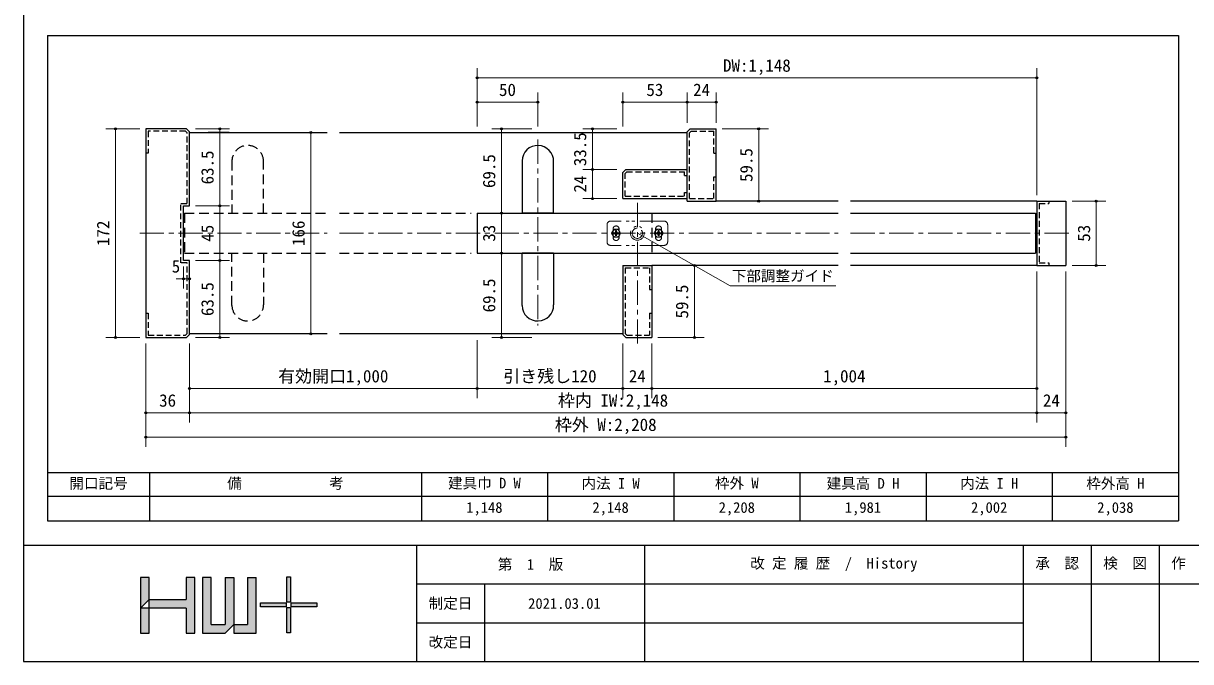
# Model space of a CAD drawing. Units: millimetres at full size. Extents: x -800 to 800, y -560 to 560.
# Drawn here: x -800 to 162, y -560 to -34 of the extents above; entities that cross this region are included whole.
import ezdxf
from ezdxf.enums import TextEntityAlignment as Align

# ---------------------------------------------------------------- set-up
doc = ezdxf.new("R2010")
doc.units = ezdxf.units.MM
doc.header["$LTSCALE"] = 4
doc.header["$PDMODE"] = 32
doc.header["$PDSIZE"] = 1.6
for name, pattern in [('CHAIN1', [8, 5, -1, 1, -1]), ('DASHED1', [1.8, 1.2, -0.6]), ('DOUBLE_CHAIN1', [8.8, 5, -1, 0.6, -0.6, 0.6, -1]), ('USER9', [3, 2, -1])]:
    doc.linetypes.add(name, pattern=pattern)
doc.layers.add('0-0', color=7, linetype='Continuous', lineweight=25)
doc.layers.add('2-0', color=7, linetype='Continuous', lineweight=25)
doc.styles.add('ＭＳ ゴシック', font='')
doc.styles.get('ＭＳ ゴシック').set_extended_font_data('MS Gothic')

msp = doc.modelspace()

# ---------------------------------------------------------------- linework, layer by layer
at = {"layer": '0-0'}
for p, q in [((-800, 560), (-800, -560)), ((-780, -44), (152, -44)), ((152, -44), (152, -444)), ((-780, -404), (152, -404)), ((-696, -404), (-696, -444)), ((-472, -404), (-472, -444)), ((-368, -404), (-368, -444)), ((-264, -404), (-264, -444)), ((-160, -404), (-160, -444)), ((-56, -404), (-56, -444)), ((48, -404), (48, -444)), ((152, -424), (-780, -424)), ((-800, -464), (800, -464)), ((-476, -464), (-476, -560)), ((-288, -464), (-288, -560)), ((24, -464), (24, -560)), ((80, -464), (80, -560)), ((136, -464), (136, -560)), ((-703.403, -490.7), (-703.403, -536.41)), ((-696.28, -490.7), (-703.403, -490.7)), ((-658.657, -490.7), (-665.78, -490.7)), ((-665.78, -490.7), (-665.78, -508.805)), ((-645.205, -490.7), (-652.328, -490.7)), ((-652.328, -490.7), (-652.328, -536.41)), ((-645.192, -529.158), (-645.192, -490.7)), ((-633.658, -490.708), (-626.549, -490.708)), ((-633.647, -490.7), (-633.647, -529.345)), ((-626.549, -490.709), (-626.549, -536.41)), ((-615.208, -490.709), (-608.02, -490.709)), ((-615.184, -490.709), (-615.184, -529.313)), ((-608.02, -536.41), (-608.02, -490.709)), ((-476, -496), (800, -496)), ((-420, -496), (-420, -560)), ((-703.403, -515.941), (-696.267, -508.805)), ((-696.267, -508.805), (-665.78, -508.805)), ((-665.78, -515.941), (-703.403, -515.941)), ((-652.328, -515.958), (-652.328, -516.358)), ((-645.192, -529.345), (-645.192, -515.731)), ((-476, -528), (24, -528)), ((-652.328, -536.41), (-633.647, -536.41)), ((-645.192, -529.345), (-633.647, -529.345)), ((-633.647, -536.41), (-626.551, -529.313)), ((-626.549, -529.313), (-615.184, -529.313)), ((-626.549, -536.41), (-608.02, -536.41)), ((-800, -560), (800, -560))]:
    msp.add_line(p, q, dxfattribs=at)
for points in [[(-780, -44), (-780, -444), (152, -444)], [(-703.403, -536.41), (-696.267, -536.41), (-696.267, -515.731), (-696.267, -490.7)], [(-665.78, -536.41), (-658.643, -536.41), (-658.643, -515.731), (-658.643, -490.7)], [(-665.78, -515.958), (-665.78, -516.358), (-665.78, -536.41)]]:
    msp.add_lwpolyline(points, dxfattribs=at)
for points in [[(-582.986, -490.01), (-579.826, -490.01), (-579.826, -510.954), (-582.986, -510.954)], [(-604.674, -511.508), (-583.514, -511.508), (-583.514, -514.74), (-604.674, -514.74)], [(-582.986, -515.383), (-579.826, -515.383), (-579.826, -536.328), (-582.986, -536.328)], [(-579.298, -511.508), (-558.138, -511.508), (-558.138, -514.74), (-579.298, -514.74)]]:
    msp.add_lwpolyline(points, close=True, dxfattribs=at)
at = {"layer": '0-0', "color": 134}
for points in [[(-582.986, -490.01), (-579.826, -490.01), (-582.986, -510.954), (-579.826, -510.954)], [(-703.403, -490.7), (-696.267, -490.7), (-703.403, -515.941), (-696.267, -508.805)], [(-665.78, -536.41), (-658.643, -536.41), (-658.657, -490.7)], [(-665.78, -536.41), (-658.657, -490.7), (-665.78, -490.7)], [(-645.205, -490.7), (-652.328, -490.7), (-652.328, -536.41)], [(-652.328, -536.41), (-645.192, -529.158), (-645.205, -490.7)], [(-626.551, -529.313), (-626.549, -490.709), (-633.647, -490.708)], [(-626.551, -529.313), (-633.647, -490.708), (-633.647, -529.345)], [(-608.02, -536.41), (-608.02, -490.709), (-615.184, -490.709)], [(-608.02, -536.41), (-615.184, -490.709), (-615.184, -529.313)], [(-696.267, -508.805), (-665.78, -515.958), (-696.267, -515.941)], [(-665.78, -508.805), (-696.267, -508.805), (-665.85, -515.941)], [(-665.78, -508.805), (-665.85, -515.941), (-665.78, -536.41)], [(-703.403, -515.941), (-703.403, -536.41), (-696.267, -515.941), (-696.267, -536.41)], [(-583.514, -511.508), (-604.674, -511.508), (-583.514, -514.74), (-604.674, -514.74)], [(-582.986, -515.383), (-579.826, -515.383), (-582.986, -536.328), (-579.826, -536.328)], [(-579.298, -511.508), (-558.138, -511.508), (-579.298, -514.74), (-558.138, -514.74)], [(-652.328, -536.41), (-633.647, -529.345), (-645.192, -529.158)], [(-652.328, -536.41), (-633.647, -536.41), (-626.551, -529.313)], [(-652.328, -536.41), (-626.551, -529.313), (-633.647, -529.345)], [(-626.549, -529.313), (-626.549, -536.41), (-608.02, -536.41)], [(-608.02, -536.41), (-615.184, -529.313), (-626.549, -529.313)]]:
    msp.add_solid(points, dxfattribs=at)
at = {"layer": '0-0'}
for points in [[(-582.986, -510.954), (-579.826, -510.954), (-582.986, -490.01), (-579.826, -490.01)], [(-703.403, -490.7), (-696.28, -490.7), (-703.403, -515.941), (-696.267, -508.805)], [(-665.78, -536.41), (-658.643, -536.41), (-658.643, -490.7)], [(-665.78, -536.41), (-658.643, -490.7), (-665.78, -508.805)], [(-665.78, -490.7), (-665.78, -508.805), (-658.657, -490.7)], [(-645.205, -490.7), (-652.328, -490.7), (-652.328, -536.41)], [(-652.328, -536.41), (-645.192, -529.158), (-645.205, -490.7)], [(-626.551, -529.313), (-626.549, -490.708), (-633.647, -490.708)], [(-626.551, -529.313), (-633.647, -490.708), (-633.647, -529.345)], [(-608.02, -536.41), (-608.02, -490.709), (-615.208, -490.709)], [(-608.02, -536.41), (-615.208, -490.709), (-615.184, -529.313)], [(-696.267, -508.805), (-696.267, -515.731), (-665.85, -515.941)], [(-665.78, -508.805), (-696.267, -508.805), (-665.85, -515.941)], [(-665.78, -508.805), (-665.85, -515.941), (-665.78, -536.41)], [(-703.403, -536.41), (-703.403, -515.941), (-696.267, -536.41), (-696.267, -515.731)], [(-604.674, -511.508), (-604.674, -514.74), (-583.514, -511.508), (-583.514, -514.74)], [(-582.986, -515.383), (-582.986, -536.328), (-579.826, -515.383), (-579.826, -536.328)], [(-579.298, -511.508), (-579.298, -514.74), (-558.138, -511.508), (-558.138, -514.74)], [(-652.328, -536.41), (-633.647, -529.345), (-645.192, -529.158)], [(-652.328, -536.41), (-633.647, -536.41), (-626.551, -529.313)], [(-652.328, -536.41), (-626.551, -529.313), (-633.647, -529.345)], [(-626.551, -529.313), (-626.549, -536.41), (-608.02, -536.41)], [(-608.02, -536.41), (-615.184, -529.313), (-626.551, -529.313)]]:
    msp.add_solid(points, dxfattribs=at)
at = {"layer": '2-0', "color": 4, "lineweight": 9}
for p, q in [((-426, -70.958), (-426, -98.958)), ((35.227, -70.958), (35.227, -175.458)), ((-426, -78.958), (35.227, -78.958)), ((-426, -90.958), (-426, -118.958)), ((-376, -90.958), (-376, -118.958)), ((-306, -90.958), (-306, -118.958)), ((-253, -90.958), (-253, -115.958)), ((-229, -90.958), (-229, -115.958)), ((-426, -98.958), (-376, -98.958)), ((-306, -98.958), (-253, -98.958)), ((-253, -98.958), (-229, -98.958)), ((-732.098, -120.958), (-704.098, -120.958)), ((-724.098, -292.958), (-724.098, -120.958)), ((-630.098, -120.958), (-658.098, -120.958)), ((-638.098, -184.458), (-638.098, -120.958)), ((-563.098, -289.958), (-563.098, -123.958)), ((-414, -120.958), (-381, -120.958)), ((-406, -190.458), (-406, -120.958)), ((-339, -120.958), (-311, -120.958)), ((-331, -154.458), (-331, -120.958)), ((-186, -120.958), (-224, -120.958)), ((-194, -180.458), (-194, -120.958)), ((-339, -154.458), (-311, -154.458)), ((-331, -178.458), (-331, -154.458)), ((-339, -178.458), (-311, -178.458)), ((-186, -180.458), (-224, -180.458)), ((92.227, -180.458), (64.227, -180.458)), ((84.227, -233.458), (84.227, -180.458)), ((-630.098, -184.458), (-658.098, -184.458)), ((-638.098, -229.458), (-638.098, -184.458)), ((-414, -190.458), (-381, -190.458)), ((-406, -223.458), (-406, -190.458)), ((-294, -206.958), (-217.383, -250.276)), ((-630.098, -229.458), (-658.098, -229.458)), ((-638.098, -292.958), (-638.098, -229.458)), ((-414, -223.458), (-381, -223.458)), ((-406, -292.958), (-406, -223.458)), ((-668.098, -252.458), (-668.098, -234.458)), ((-663.098, -252.458), (-663.098, -234.458)), ((-239, -233.458), (-277, -233.458)), ((-247, -292.958), (-247, -233.458)), ((35.227, -342.958), (35.227, -238.458)), ((59.227, -362.958), (59.227, -238.458)), ((92.227, -233.458), (64.227, -233.458)), ((-674.085, -244.458), (-663.098, -244.458)), ((-130.308, -250.276), (-217.383, -250.276)), ((-732.098, -292.958), (-704.098, -292.958)), ((-699.098, -362.958), (-699.098, -297.958)), ((-663.098, -342.958), (-663.098, -297.958)), ((-630.098, -292.958), (-658.098, -292.958)), ((-426, -342.958), (-426, -294.958)), ((-414, -292.958), (-381, -292.958)), ((-306, -342.958), (-306, -297.958)), ((-282, -342.958), (-282, -297.958)), ((-239, -292.958), (-277, -292.958)), ((-663.098, -334.958), (-426, -334.958)), ((-663.098, -362.958), (-663.098, -334.958)), ((-426, -334.958), (-306, -334.958)), ((-306, -334.958), (-282, -334.958)), ((-282, -334.958), (35.227, -334.958)), ((35.227, -362.958), (35.227, -334.958)), ((-699.098, -354.958), (-663.098, -354.958)), ((-699.098, -382.958), (-699.098, -354.958)), ((-663.098, -354.958), (35.227, -354.958)), ((35.227, -354.958), (59.227, -354.958)), ((59.227, -382.958), (59.227, -354.958)), ((-699.098, -374.958), (59.227, -374.958))]:
    msp.add_line(p, q, dxfattribs=at)
at = {"layer": '2-0'}
for p, q in [((-699.098, -120.958), (-699.098, -292.958)), ((-663.098, -123.958), (-549.549, -123.958)), ((-630.485, -123.958), (-647.608, -123.958)), ((-539.549, -123.958), (-253, -123.958)), ((-389, -147.342), (-389, -190.458)), ((-363, -190.458), (-363, -147.958)), ((-306, -178.458), (-306, -156.958)), ((-128.386, -180.458), (-229, -180.458)), ((35.227, -180.458), (-118.386, -180.458)), ((35.227, -180.458), (35.227, -233.458)), ((35.227, -180.458), (59.227, -180.458)), ((59.227, -180.458), (59.227, -233.458)), ((-668.098, -229.458), (-668.098, -184.458)), ((-426, -190.458), (-426, -223.458)), ((-426, -190.458), (-128.386, -190.458)), ((-363, -190.458), (-389, -190.458)), ((-118.386, -190.458), (34.227, -190.458)), ((34.227, -190.458), (34.227, -223.458)), ((-426, -223.458), (-128.386, -223.458)), ((-363, -223.458), (-389, -223.458)), ((-389, -266.573), (-389, -223.458)), ((-363, -223.458), (-363, -265.958)), ((-118.386, -223.458), (34.227, -223.458)), ((-306, -233.458), (-282, -233.458)), ((-282, -233.458), (-282, -292.958)), ((-128.386, -233.458), (-282, -233.458)), ((35.227, -233.458), (-118.386, -233.458)), ((35.227, -233.458), (59.227, -233.458)), ((-549.549, -289.958), (-663.098, -289.958)), ((-630.485, -289.958), (-647.608, -289.958)), ((-306, -289.958), (-539.549, -289.958))]:
    msp.add_line(p, q, dxfattribs=at)
at = {"layer": '2-0', "linetype": 'DASHED1'}
for p, q in [((-666.426, -122.958), (-697.098, -122.958)), ((-697.098, -122.958), (-697.098, -140.958)), ((-665.098, -124.286), (-666.426, -122.958)), ((-665.098, -182.458), (-665.098, -124.286)), ((-251, -124.286), (-249.672, -122.958)), ((-251, -178.458), (-251, -124.286)), ((-249.672, -122.958), (-231, -122.958)), ((-231, -140.958), (-231, -122.958)), ((-697.098, -140.958), (-699.098, -140.958)), ((-231, -140.958), (-229, -140.958)), ((-304, -157.786), (-302.672, -156.458)), ((-304, -176.458), (-304, -157.786)), ((-302.672, -156.458), (-255, -156.458)), ((-255, -159.458), (-255, -156.458)), ((-255, -159.458), (-253, -159.458)), ((-231, -160.458), (-229, -160.458)), ((-231, -178.458), (-231, -160.458)), ((-670.098, -182.458), (-665.098, -182.458)), ((-304, -176.458), (-255, -176.458)), ((-251, -178.458), (-231, -178.458)), ((37.227, -182.458), (45.227, -182.458)), ((45.227, -180.458), (45.227, -182.458)), ((-665.098, -289.629), (-665.098, -231.458)), ((-284, -272.958), (-282, -272.958)), ((-284, -272.958), (-284, -290.958)), ((-697.098, -290.958), (-666.426, -290.958)), ((-666.426, -290.958), (-665.098, -289.629))]:
    msp.add_line(p, q, dxfattribs=at)
at = {"layer": '2-0', "color": 4, "linetype": 'CHAIN1', "lineweight": 9}
for p, q in [((-376, -129.646), (-376, -283.056)), ((-294, -297.958), (-294, -179.619)), ((-704.098, -206.958), (-549.549, -206.958)), ((-539.549, -206.958), (-128.386, -206.958)), ((-118.386, -206.958), (64.227, -206.958))]:
    msp.add_line(p, q, dxfattribs=at)
at = {"layer": '2-0', "linetype": 'USER9'}
for p, q in [((-628.098, -147.312), (-628.098, -190.427)), ((-602.098, -190.427), (-602.098, -147.927)), ((-667.098, -190.427), (-667.098, -223.427)), ((-667.098, -190.427), (-549.549, -190.427)), ((-539.549, -190.427), (-431, -190.427)), ((-282, -190.427), (-282, -223.427)), ((-667.098, -223.427), (-549.549, -223.427)), ((-628.098, -266.543), (-628.098, -223.427)), ((-602.098, -223.427), (-602.098, -265.928)), ((-539.549, -223.427), (-431, -223.427))]:
    msp.add_line(p, q, dxfattribs=at)
at = {"layer": '2-0', "color": 4, "linetype": 'DOUBLE_CHAIN1', "lineweight": 9}
for p, q in [((-319, -199.958), (-319, -213.958)), ((-272, -196.958), (-316, -196.958)), ((-269, -213.958), (-269, -199.958)), ((-314, -203.458), (-314, -210.458)), ((-312.403, -206.635), (-312.605, -206.433)), ((-312.008, -206.45), (-312.403, -206.635)), ((-312.025, -205.853), (-311.823, -206.055)), ((-311.823, -207.861), (-312.025, -208.062)), ((-311.177, -206.055), (-310.993, -206.45)), ((-310.976, -208.062), (-311.177, -207.861)), ((-310.597, -207.281), (-310.396, -207.482)), ((-309, -210.458), (-309, -203.458)), ((-279, -203.458), (-279, -210.458)), ((-277.403, -206.635), (-277.604, -206.433)), ((-277.403, -207.281), (-277.604, -207.482)), ((-277.403, -206.635), (-277.007, -206.45)), ((-276.823, -206.055), (-277.024, -205.853)), ((-277.024, -208.062), (-276.823, -207.861)), ((-275.975, -205.853), (-276.177, -206.055)), ((-275.395, -206.433), (-275.597, -206.635)), ((-275.597, -207.281), (-275.395, -207.482)), ((-275.431, -206.631), (-274.333, -206.493)), ((-274, -210.458), (-274, -203.458)), ((-272, -216.958), (-316, -216.958))]:
    msp.add_line(p, q, dxfattribs=at)
at = {"layer": '2-0'}
for points in [[(-668.098, -184.458), (-663.098, -184.458), (-663.098, -123.458), (-665.598, -120.958), (-699.098, -120.958)], [(-253, -180.458), (-229, -180.458), (-229, -120.958)], [(-253, -180.458), (-253, -123.458), (-250.5, -120.958), (-229, -120.958)], [(-306, -178.458), (-253, -178.458), (-253, -154.458)], [(-306, -156.958), (-303.5, -154.458), (-253, -154.458)], [(-699.098, -292.958), (-665.598, -292.958), (-663.098, -290.458), (-663.098, -229.458), (-668.098, -229.458)], [(-306, -233.458), (-306, -290.458), (-303.5, -292.958), (-282, -292.958)]]:
    msp.add_lwpolyline(points, dxfattribs=at)
at = {"layer": '2-0', "linetype": 'DASHED1'}
for points in [[(-665.098, -231.458), (-670.098, -231.458), (-670.098, -182.458)], [(-255, -176.458), (-255, -173.458), (-253, -173.458)], [(37.227, -182.458), (37.227, -231.458), (45.227, -231.458), (45.227, -233.458)], [(-304, -235.458), (-304, -289.629), (-302.672, -290.958), (-284, -290.958)], [(-304, -235.458), (-284, -235.458), (-284, -253.458), (-282, -253.458)], [(-699.098, -272.958), (-697.098, -272.958), (-697.098, -290.958)]]:
    msp.add_lwpolyline(points, dxfattribs=at)
at = {"layer": '2-0', "color": 4, "linetype": 'DOUBLE_CHAIN1', "lineweight": 9}
for points in [[(-313.37, -210.197), (-309.63, -210.197), (-307.76, -206.958), (-309.63, -203.719), (-313.37, -203.719), (-315.24, -206.958)], [(-312.008, -206.45), (-311.823, -206.055), (-311.827, -205.889), (-311.965, -204.793), (-312.025, -205.853), (-312.209, -206.249)], [(-311.036, -209.122), (-310.976, -208.062), (-310.791, -207.667), (-310.993, -207.465), (-311.177, -207.861), (-311.173, -208.027)], [(-272.76, -206.958), (-274.63, -203.719), (-278.37, -203.719), (-280.24, -206.958), (-278.37, -210.197), (-274.63, -210.197)], [(-277.007, -207.465), (-277.403, -207.281), (-277.569, -207.285), (-278.666, -207.422), (-277.604, -207.482), (-277.209, -207.667)], [(-276.823, -206.055), (-276.827, -205.889), (-276.964, -204.793), (-277.024, -205.853), (-277.209, -206.249), (-277.007, -206.45)]]:
    msp.add_lwpolyline(points, close=True, dxfattribs=at)
for points in [[(-312.569, -206.631), (-313.667, -206.493), (-312.605, -206.433), (-312.209, -206.249)], [(-311.965, -209.122), (-312.025, -208.062), (-312.209, -207.667), (-312.605, -207.482), (-313.667, -207.422), (-312.569, -207.285), (-312.403, -207.281), (-312.605, -207.482)], [(-312.403, -207.281), (-312.008, -207.465), (-312.209, -207.667)], [(-312.008, -207.465), (-311.823, -207.861), (-311.827, -208.027), (-311.965, -209.122)], [(-310.791, -206.249), (-310.976, -205.853), (-311.036, -204.793), (-311.173, -205.889), (-311.177, -206.055), (-310.976, -205.853)], [(-310.431, -206.631), (-309.334, -206.493), (-310.396, -206.433), (-310.791, -206.249), (-310.993, -206.45), (-310.597, -206.635), (-310.396, -206.433)], [(-310.993, -207.465), (-310.597, -207.281), (-310.431, -207.285), (-309.334, -207.422), (-310.396, -207.482), (-310.791, -207.667)], [(-277.209, -206.249), (-277.604, -206.433), (-278.666, -206.493), (-277.569, -206.631)], [(-277.007, -207.465), (-276.823, -207.861), (-276.827, -208.027), (-276.964, -209.122), (-277.024, -208.062), (-277.209, -207.667)], [(-275.992, -206.45), (-276.177, -206.055), (-276.173, -205.889), (-276.035, -204.793), (-275.975, -205.853), (-275.791, -206.249)], [(-274.333, -207.422), (-275.395, -207.482), (-275.791, -207.667), (-275.975, -208.062), (-276.035, -209.122), (-276.173, -208.027), (-276.177, -207.861), (-275.975, -208.062)], [(-276.177, -207.861), (-275.992, -207.465), (-275.791, -207.667)], [(-274.333, -206.493), (-275.395, -206.433), (-275.791, -206.249), (-275.992, -206.45), (-275.597, -206.635)], [(-275.992, -207.465), (-275.597, -207.281), (-275.431, -207.285), (-274.333, -207.422)]]:
    msp.add_lwpolyline(points, dxfattribs=at)
for radius in [5.75, 4.25]:
    msp.add_circle((-294, -206.958), radius, dxfattribs=at)
at = {"layer": '2-0', "linetype": 'USER9'}
for centre, start, end in [((-615.098, -147.62), 358.64478, 178.64478), ((-615.098, -266.235), 181.35522, 1.35522)]:
    msp.add_arc(centre, 13.004, start, end, dxfattribs=at)
at = {"layer": '2-0'}
for centre, start, end in [((-376, -147.65), 358.64478, 178.64478), ((-376, -266.266), 181.35522, 1.35522)]:
    msp.add_arc(centre, 13.004, start, end, dxfattribs=at)
at = {"layer": '2-0', "color": 4, "linetype": 'DOUBLE_CHAIN1', "lineweight": 9}
for centre, radius, start, end in [((-316, -199.958), 3, 90, 180), ((-311.5, -203.458), 2.5, 90, 180), ((-311.5, -203.458), 2.5, 0, 90), ((-276.5, -203.458), 2.5, 90, 180), ((-276.5, -203.458), 2.5, 0, 90), ((-272, -199.958), 3, 0, 90), ((-311.5, -206.958), 3.25, 37.66427, 37.44941), ((-311.5, -210.458), 2.5, 180, 270), ((-311.233, -206.958), 2.478, 169.19486, 190.80514), ((-311.5, -206.958), 1.118, 162.98773, 197.01227), ((-311.5, -207.227), 2.478, 90, 100.80514), ((-311.5, -206.688), 2.478, 259.19486, 270), ((-311.5, -206.958), 1.118, 72.98773, 107.01227), ((-311.5, -206.958), 1.118, 252.98773, 287.01227), ((-311.5, -207.227), 2.478, 79.19486, 90), ((-311.5, -206.688), 2.478, 270, 280.80514), ((-311.5, -210.458), 2.5, 270, 0), ((-311.5, -206.958), 1.118, 342.98773, 17.01227), ((-311.768, -206.958), 2.478, 349.19486, 10.80514), ((-276.5, -206.958), 3.25, 37.66427, 37.44941), ((-276.5, -210.458), 2.5, 180, 270), ((-276.232, -206.958), 2.478, 169.19486, 190.80514), ((-276.5, -206.958), 1.118, 162.98773, 197.01227), ((-276.5, -207.227), 2.478, 90, 100.80514), ((-276.5, -206.688), 2.478, 259.19486, 270), ((-276.5, -206.958), 1.118, 72.98773, 107.01227), ((-276.5, -206.958), 1.118, 252.98773, 287.01227), ((-276.5, -207.227), 2.478, 79.19486, 90), ((-276.5, -206.688), 2.478, 270, 280.80514), ((-276.5, -210.458), 2.5, 270, 0), ((-276.5, -206.958), 1.118, 342.98773, 17.01227), ((-276.767, -206.958), 2.478, 349.19486, 10.80514), ((-316, -213.958), 3, 180, 270), ((-272, -213.958), 3, 270, 0)]:
    msp.add_arc(centre, radius, start, end, dxfattribs=at)
at = {"layer": '2-0', "color": 4}
for p in [(-426, -78.958), (35.227, -78.958), (-426, -98.958), (-376, -98.958), (-306, -98.958), (-253, -98.958), (-229, -98.958), (-724.098, -120.958), (-638.098, -120.958), (-563.098, -123.958), (-406, -120.958), (-331, -120.958), (-194, -120.958), (-331, -154.458), (-331, -178.458), (-194, -180.458), (84.227, -180.458), (-638.098, -184.458), (-406, -190.458), (-638.098, -229.458), (-406, -223.458), (-247, -233.458), (84.227, -233.458), (-668.098, -244.458), (-663.098, -244.458), (-724.098, -292.958), (-638.098, -292.958), (-563.098, -289.958), (-406, -292.958), (-247, -292.958), (-663.098, -334.958), (-426, -334.958), (-306, -334.958), (-282, -334.958), (35.227, -334.958), (-699.098, -354.958), (-663.098, -354.958), (35.227, -354.958), (59.227, -354.958), (-699.098, -374.958), (59.227, -374.958)]:
    msp.add_point(p, dxfattribs=at)

# ---------------------------------------------------------------- texts
at = {"layer": '0-0', "style": 'ＭＳ ゴシック'}
for s, p in [('開口記号', (-762, -420.08)), ('備\u3000\u3000\u3000\u3000\u3000\u3000考', (-632, -420.08)), ('建具巾 D W', (-450, -419.918)), ('内法 I W', (-340, -420.108)), ('枠外 W', (-230, -419.92)), ('建具高 D H', (-138, -420.131)), ('内法 I H', (-28, -420.131)), ('枠外高 H', (76, -420.131)), ('1,148', (-435, -440)), ('2,148', (-331, -440)), ('2,208', (-227, -440)), ('1,981', (-123, -440)), ('2,002', (-19, -440)), ('2,038', (85, -440)), ('第\u30001\u3000版', (-409, -486.85)), ('改 定 履 歴\u3000/\u3000History', (-201, -485.894)), ('承\u3000認', (34, -485.92)), ('検\u3000図', (90, -485.92)), ('作\u3000成', (146, -485.92)), ('制定日', (-466, -518.955)), ('2021.03.01', (-384, -519.107)), ('改定日', (-466, -550.955))]:
    msp.add_text(s, height=8.798, dxfattribs=at).set_placement(p, align=Align.BOTTOM_LEFT)
at = {"layer": '2-0', "style": 'ＭＳ ゴシック'}
for s, height, p in [('DW:1,148', 10.26, (-223.386, -76.958)), ('50', 10.26, (-408, -96.958)), ('53', 10.26, (-286.5, -96.958)), ('24', 10.26, (-248, -96.958)), ('5', 10.26, (-677.724, -242.458)), ('下部調整ガイド', 8.798, (-216.136, -249.141)), ('有効開口1,000', 10.26, (-590.049, -332.958)), ('引き残し120', 10.26, (-404.5, -332.958)), ('24', 10.26, (-301, -332.958)), ('1,004', 10.26, (-140.886, -332.958)), ('36', 10.26, (-688.098, -352.958)), ('枠内 IW:2,148', 10.26, (-359.435, -352.958)), ('24', 10.26, (40.227, -352.958)), ('枠外 W:2,208', 10.26, (-361.935, -372.958))]:
    msp.add_text(s, height=height, dxfattribs=at).set_placement(p, align=Align.BOTTOM_LEFT)
for s, p in [('33.5', (-333, -151.708)), ('63.5', (-640.098, -166.708)), ('69.5', (-408, -169.708)), ('59.5', (-196, -164.708)), ('24', (-333, -173.458)), ('172', (-726.098, -217.458)), ('45', (-640.098, -213.958)), ('166', (-565.098, -217.458)), ('33', (-408, -213.958)), ('53', (82.227, -213.958)), ('63.5', (-640.098, -275.208)), ('69.5', (-408, -272.208)), ('59.5', (-249, -277.208))]:
    msp.add_text(s, height=10.26, rotation=90, dxfattribs=at).set_placement(p, align=Align.BOTTOM_LEFT)

doc.saveas('drawing.dxf')
